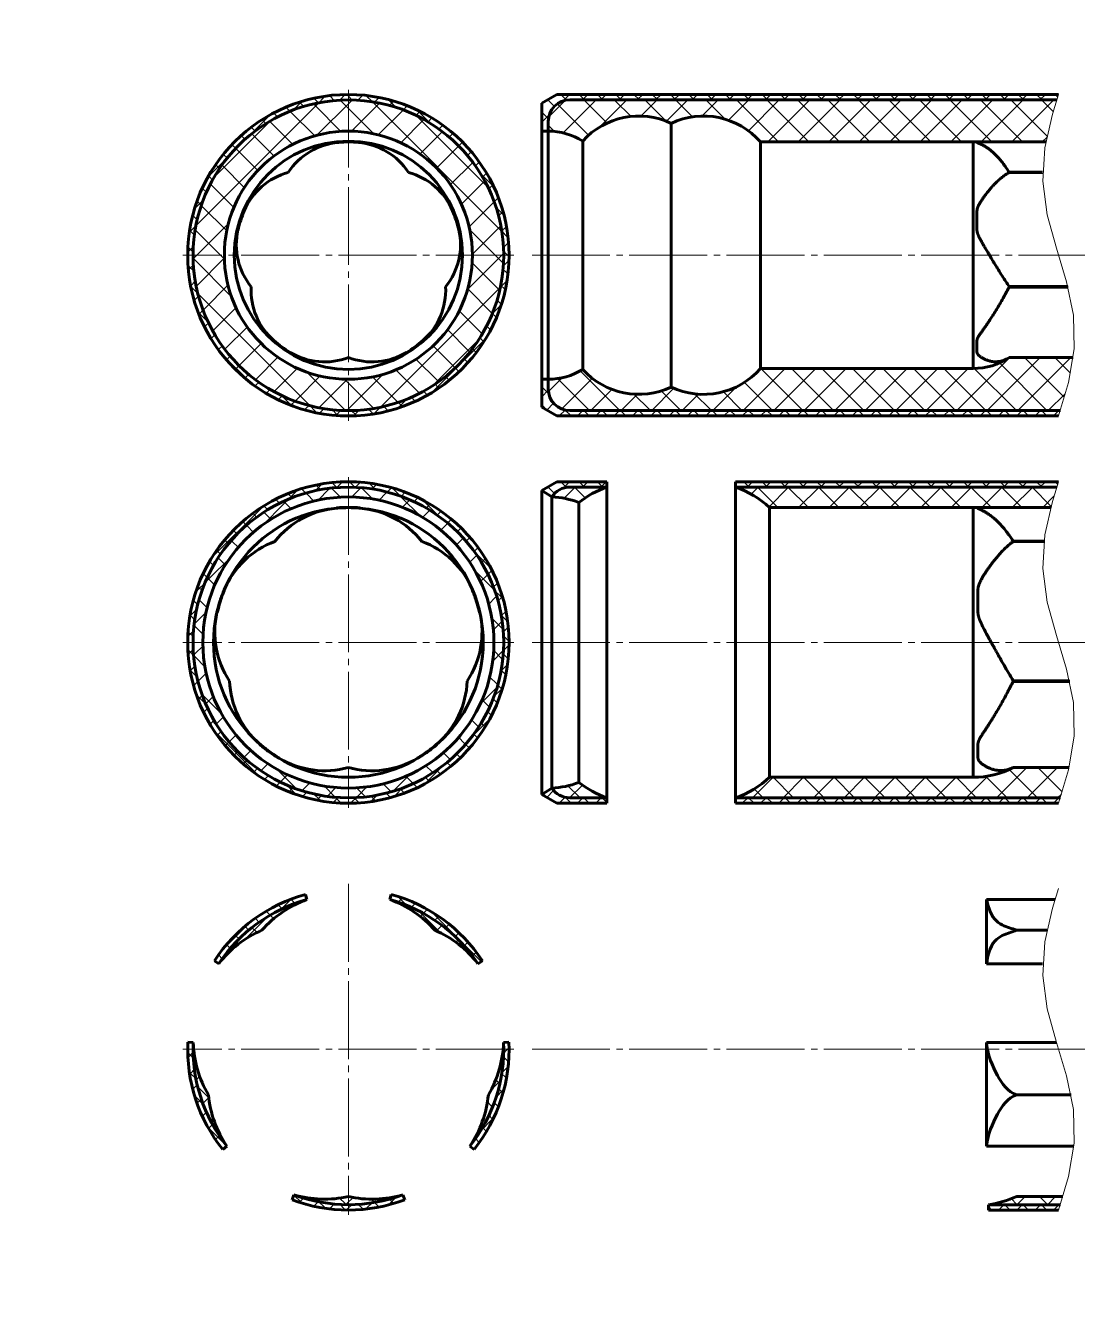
# Model space of a CAD drawing. Header units: millimetres. Extents: x 0 to 2227, y 0 to 651.
# Drawn here: x 0 to 243.8, y 0 to 297.9 of the extents above; entities that cross this region are included whole.
import ezdxf

# ---------------------------------------------------------------- set-up
doc = ezdxf.new("R2010")
doc.units = ezdxf.units.MM
for name, pattern in [('K5LT32768', [0]), ('K5LT_AXLED', [22.557629, 18.057629, -1.5, 1.5, -1.5]), ('K5LT_BASIC', [0]), ('K5LT_REINFORCED', [0]), ('K5LT_THIN_INCLUDED_TO_HATCHING', [0])]:
    doc.linetypes.add(name, pattern=pattern)
pattern_1 = [(45, (0, 0), (-3.535534, 3.535534), []), (135, (0, 0), (-3.535534, -3.535534), [])]
pattern_2 = [(45, (0, 0), (-2.12132, 2.12132), []), (135, (0, 0), (-2.12132, -2.12132), [])]

# ---------------------------------------------------------------- blocks, each defined once
blk = doc.blocks.new('U7')
at = {"color": 7, "linetype": 'K5LT_THIN_INCLUDED_TO_HATCHING', "lineweight": 18}
for p, q in [((238.05, 277.44), (239.45, 282)), ((236.23, 269.67), (238.05, 277.44)), ((235.75, 261.9), (236.23, 269.67)), ((236.8, 254.13), (235.75, 261.9)), ((238.94, 246.36), (236.8, 254.13)), ((241.3, 238.59), (238.94, 246.36)), ((242.89, 230.82), (241.3, 238.59)), ((243.05, 223.05), (242.89, 230.82)), ((241.72, 215.27), (243.05, 223.05)), ((239.45, 207.5), (241.72, 215.27))]:
    blk.add_line(p, q, dxfattribs=at)
blk = doc.blocks.new('U9')
at = {"color": 7, "linetype": 'K5LT_THIN_INCLUDED_TO_HATCHING', "lineweight": 18}
for p, q in [((238.05, 187.69), (239.45, 192.25)), ((236.23, 179.92), (238.05, 187.69)), ((235.75, 172.15), (236.23, 179.92)), ((236.8, 164.38), (235.75, 172.15)), ((238.94, 156.61), (236.8, 164.38)), ((241.3, 148.84), (238.94, 156.61)), ((242.89, 141.07), (241.3, 148.84)), ((243.05, 133.29), (242.89, 141.07)), ((241.72, 125.52), (243.05, 133.29)), ((239.45, 117.75), (241.72, 125.52))]:
    blk.add_line(p, q, dxfattribs=at)
blk = doc.blocks.new('U11')
at = {"color": 7, "linetype": 'K5LT_THIN_INCLUDED_TO_HATCHING', "lineweight": 18}
for p, q in [((238.05, 93.4), (239.45, 97.96)), ((236.23, 85.63), (238.05, 93.4)), ((235.75, 77.85), (236.23, 85.63)), ((236.8, 70.08), (235.75, 77.85)), ((238.94, 62.31), (236.8, 70.08)), ((241.3, 54.54), (238.94, 62.31)), ((242.89, 46.77), (241.3, 54.54)), ((243.05, 39), (242.89, 46.77)), ((241.72, 31.23), (243.05, 39)), ((239.45, 23.46), (241.72, 31.23))]:
    blk.add_line(p, q, dxfattribs=at)

msp = doc.modelspace()

# ---------------------------------------------------------------- hatches: boundary and pattern name
h = msp.add_hatch()
h.set_pattern_fill('', angle=45, style=0, pattern_type=0)
h.set_pattern_definition(pattern_2)
h.paths.add_polyline_path([(112.05, 244.75), (111.25, 252.42), (108.89, 259.76), (105.07, 266.46), (99.96, 272.23), (93.76, 276.82), (86.75, 280.03), (79.24, 281.74), (71.53, 281.86), (63.96, 280.39), (56.85, 277.4), (50.52, 273), (45.22, 267.4), (41.19, 260.83), (38.61, 253.56), (37.57, 245.92), (38.12, 238.23), (40.25, 230.82), (43.86, 224.01), (48.79, 218.09), (54.84, 213.3), (61.74, 209.87), (69.2, 207.93), (76.9, 207.56), (84.51, 208.79), (91.71, 211.56), (98.18, 215.75), (103.65, 221.19), (107.88, 227.63), (110.7, 234.81), (111.98, 242.41)])
h.paths.add_polyline_path([(110.8, 244.75), (110, 237.22), (107.64, 230.01), (103.83, 223.46), (98.73, 217.86), (92.57, 213.44), (85.62, 210.42), (78.19, 208.91), (70.61, 209), (63.22, 210.67), (56.34, 213.85), (50.28, 218.39), (45.3, 224.11), (41.64, 230.74), (39.44, 238), (38.81, 245.55), (39.77, 253.07), (42.29, 260.22), (46.25, 266.68), (51.47, 272.17), (57.73, 276.45), (64.74, 279.32), (72.2, 280.66), (79.78, 280.41), (87.13, 278.58), (93.94, 275.24), (99.9, 270.56), (104.74, 264.74), (108.26, 258.02), (110.3, 250.72)])
h = msp.add_hatch()
h.set_pattern_fill('', angle=45, style=0, pattern_type=0)
h.set_pattern_definition(pattern_1)
h.paths.add_polyline_path([(110.8, 244.75), (110, 252.29), (107.64, 259.49), (103.83, 266.04), (98.73, 271.65), (92.57, 276.06), (85.62, 279.09), (78.19, 280.59), (70.61, 280.51), (63.22, 278.84), (56.34, 275.66), (50.28, 271.11), (45.3, 265.39), (41.64, 258.76), (39.44, 251.51), (38.81, 243.96), (39.77, 236.44), (42.29, 229.29), (46.25, 222.83), (51.47, 217.33), (57.73, 213.06), (64.74, 210.19), (72.2, 208.85), (79.78, 209.1), (87.13, 210.93), (93.94, 214.26), (99.9, 218.94), (104.74, 224.77), (108.26, 231.48), (110.3, 238.78)])
h.paths.add_polyline_path([(103.55, 244.75), (102.75, 238.03), (100.4, 231.68), (96.64, 226.05), (91.66, 221.47), (85.74, 218.17), (79.22, 216.35), (72.46, 216.1), (65.82, 217.44), (59.68, 220.3), (54.38, 224.51), (50.22, 229.85), (47.41, 236.01), (46.13, 242.66), (46.43, 249.42), (48.31, 255.92), (51.65, 261.81), (56.29, 266.75), (61.94, 270.47), (68.31, 272.76), (75.04, 273.5), (81.76, 272.65), (88.09, 270.25), (93.68, 266.43), (98.23, 261.41), (101.48, 255.47), (103.24, 248.94)])
h = msp.add_hatch()
h.set_pattern_fill('', angle=45, style=0, pattern_type=0)
h.set_pattern_definition(pattern_1)
h.paths.add_polyline_path([(170.32, 271), (236.47, 271), (238.45, 278.77), (239.06, 280.75), (126.13, 280.75), (123.44, 279.97), (121.6, 277.86), (121.13, 275.75), (121.13, 274.5), (121.13, 273.5), (125.95, 272.71), (129.11, 271.2), (133.19, 274.55), (138.08, 276.53), (143.34, 276.96), (148.49, 275.81), (149.63, 275.31), (154.68, 276.83), (159.96, 276.77), (164.98, 275.14), (169.28, 272.09)])
h.paths.add_polyline_path([(219.63, 218.5), (170.32, 218.5), (166.29, 215.09), (161.43, 213.04), (156.18, 212.53), (151.02, 213.61), (149.63, 214.19), (144.58, 212.68), (139.3, 212.73), (134.28, 214.36), (129.97, 217.41), (129.11, 218.3), (124.61, 216.41), (121.13, 216), (121.13, 213.75), (121.91, 211.07), (124.02, 209.22), (126.13, 208.75), (239.84, 208.75), (242.02, 216.52), (242.84, 221.05), (227.99, 221.05), (223.54, 219.02)])
h.paths.add_polyline_path([(378.12, 212.74), (373.23, 210.74), (367.98, 210.29), (362.82, 211.43), (361.63, 211.94), (356.58, 210.43), (351.3, 210.48), (346.28, 212.11), (341.97, 215.16), (340.13, 217.25), (266.63, 217.25), (261.81, 218.05), (257.5, 220.35), (256.66, 221.05), (251.6, 221.05), (249.96, 213.28), (248.61, 208.75), (380.92, 208.75)])
h.paths.add_polyline_path([(245.23, 271), (260.63, 271), (265.37, 272.2), (266.63, 272.25), (340.13, 272.25), (343.89, 275.95), (348.59, 278.35), (353.79, 279.25), (359.02, 278.56), (361.63, 277.56), (366.68, 279.08), (371.96, 279.02), (376.98, 277.39), (378.12, 276.77), (380.92, 280.75), (247.82, 280.75), (245.65, 272.98)])
h = msp.add_hatch()
h.set_pattern_fill('', angle=45, style=0, pattern_type=0)
h.set_pattern_definition(pattern_2)
h.paths.add_polyline_path([(112.05, 155), (111.25, 162.67), (108.89, 170.01), (105.07, 176.71), (99.96, 182.47), (93.76, 187.07), (86.75, 190.28), (79.24, 191.99), (71.53, 192.11), (63.96, 190.64), (56.85, 187.65), (50.52, 183.25), (45.22, 177.65), (41.19, 171.07), (38.61, 163.81), (37.57, 156.17), (38.12, 148.48), (40.25, 141.07), (43.86, 134.26), (48.79, 128.33), (54.84, 123.55), (61.74, 120.12), (69.2, 118.18), (76.9, 117.81), (84.51, 119.04), (91.71, 121.81), (98.18, 126), (103.65, 131.44), (107.88, 137.88), (110.7, 145.06), (111.98, 152.66)])
h.paths.add_polyline_path([(110.8, 155), (110, 147.47), (107.64, 140.26), (103.83, 133.71), (98.73, 128.11), (92.57, 123.69), (85.62, 120.67), (78.19, 119.16), (70.61, 119.25), (63.22, 120.92), (56.34, 124.09), (50.28, 128.64), (45.3, 134.36), (41.64, 140.99), (39.44, 148.25), (38.81, 155.8), (39.77, 163.32), (42.29, 170.47), (46.25, 176.93), (51.47, 182.42), (57.73, 186.7), (64.74, 189.57), (72.2, 190.91), (79.78, 190.66), (87.13, 188.83), (93.94, 185.49), (99.9, 180.81), (104.74, 174.99), (108.26, 168.27), (110.3, 160.97)])
h = msp.add_hatch()
h.set_pattern_fill('', angle=45, style=0, pattern_type=0)
h.set_pattern_definition(pattern_1)
h.paths.add_polyline_path([(110.8, 155), (110, 162.54), (107.64, 169.74), (103.83, 176.29), (98.73, 181.9), (92.57, 186.31), (85.62, 189.34), (78.19, 190.84), (70.61, 190.76), (63.22, 189.09), (56.34, 185.91), (50.28, 181.36), (45.3, 175.64), (41.64, 169.01), (39.44, 161.76), (38.81, 154.21), (39.77, 146.69), (42.29, 139.54), (46.25, 133.08), (51.47, 127.58), (57.73, 123.31), (64.74, 120.44), (72.2, 119.1), (79.78, 119.35), (87.13, 121.18), (93.94, 124.51), (99.9, 129.19), (104.74, 135.02), (108.26, 141.73), (110.3, 149.03)])
h.paths.add_polyline_path([(108.53, 155), (107.73, 147.71), (105.38, 140.76), (101.58, 134.49), (96.51, 129.18), (90.42, 125.1), (83.58, 122.43), (76.33, 121.3), (69.01, 121.77), (61.97, 123.81), (55.53, 127.32), (50, 132.14), (45.64, 138.04), (42.66, 144.74), (41.21, 151.93), (41.34, 159.27), (43.05, 166.4), (46.26, 173), (50.83, 178.74), (56.53, 183.36), (63.09, 186.64), (70.2, 188.42), (77.54, 188.62), (84.74, 187.24), (91.47, 184.33), (97.42, 180.03), (102.29, 174.55), (105.87, 168.14), (107.97, 161.11)])
h = msp.add_hatch()
h.set_pattern_fill('', angle=45, style=0, pattern_type=0)
h.set_pattern_definition(pattern_1)
edge = h.paths.add_edge_path()
edge.add_line((134.73, 191), (126.13, 191))
edge.add_line((126.13, 191), (123.44, 190.22))
edge.add_line((123.44, 190.22), (121.94, 188.74))
edge.add_line((121.94, 188.74), (127.49, 187.71))
edge.add_line((127.49, 187.71), (128.23, 187.45))
edge.add_line((128.23, 187.45), (133.39, 190.49))
edge.add_line((133.39, 190.49), (134.73, 191))
edge = h.paths.add_edge_path()
edge.add_line((126.13, 119), (134.73, 119))
edge.add_line((134.73, 119), (129.39, 121.71))
edge.add_line((129.39, 121.71), (128.23, 122.56))
edge.add_line((128.23, 122.56), (122.73, 121.32))
edge.add_line((122.73, 121.32), (121.94, 121.27))
edge.add_line((121.94, 121.27), (124.07, 119.45))
edge.add_line((124.07, 119.45), (126.13, 119))
h.paths.add_polyline_path([(246.41, 186.25), (259.67, 186.25), (265.18, 187.45), (266.63, 187.5), (337.82, 187.5), (342.08, 191), (247.82, 191)])
h.paths.add_polyline_path([(255.27, 126.04), (250.61, 126.04), (248.61, 119), (342.08, 119), (337.82, 122.5), (266.63, 122.5), (261.04, 123.3), (255.9, 125.62)])
h = msp.add_hatch()
h.set_pattern_fill('', angle=45, style=0, pattern_type=0)
h.set_pattern_definition(pattern_1)
h.paths.add_polyline_path([(172.43, 186.25), (237.64, 186.25), (239.06, 191), (164.52, 191), (169.87, 188.3)])
h.paths.add_polyline_path([(241.84, 126.04), (228.91, 126.04), (223.59, 124.15), (219.63, 123.75), (172.43, 123.75), (167.53, 120.3), (164.52, 119), (239.84, 119)])
h = msp.add_hatch()
h.set_pattern_fill('', angle=45, style=0, pattern_type=0)
h.set_pattern_definition(pattern_2)
h.paths.add_polyline_path([(64.86, 96.61), (57.68, 93.79), (51.24, 89.56), (45.8, 84.09), (43.73, 81.25), (44.77, 80.56), (49.59, 86.41), (55.53, 91.12), (62.33, 94.48), (65.19, 95.4)])
h.paths.add_polyline_path([(46.64, 38.28), (42.56, 44.68), (39.92, 51.78), (38.83, 59.28), (38.83, 62.29), (37.58, 62.35), (38.04, 54.65), (40.08, 47.22), (43.6, 40.36), (45.66, 37.51)])
h.paths.add_polyline_path([(61.74, 25.82), (69.2, 23.88), (76.9, 23.52), (84.51, 24.75), (87.86, 25.82), (87.42, 26.99), (80.08, 25.1), (72.51, 24.78), (65.04, 26.06), (62.18, 26.99)])
h.paths.add_polyline_path([(110.76, 62.29), (110.3, 54.73), (108.26, 47.43), (104.74, 40.72), (102.96, 38.28), (103.94, 37.51), (108.09, 44), (110.82, 51.21), (112, 58.83), (112.01, 62.35)])
h.paths.add_polyline_path([(105.87, 81.25), (100.98, 87.21), (94.96, 92.03), (88.08, 95.51), (84.74, 96.61), (84.4, 95.4), (91.45, 92.62), (97.77, 88.43), (103.06, 83.01), (104.83, 80.56)])
h = msp.add_hatch()
h.set_pattern_fill('', angle=45, style=0, pattern_type=0)
h.set_pattern_definition(pattern_1)
h.paths.add_polyline_path([(54.75, 88.31), (59.53, 92.52), (65.19, 95.4), (58.14, 92.62), (51.83, 88.43), (46.54, 83.01), (44.77, 80.56), (49.28, 85.07)])
h.paths.add_polyline_path([(104.83, 80.56), (100.01, 86.41), (94.07, 91.12), (87.27, 94.48), (84.4, 95.4), (90.08, 92.51), (94.85, 88.31), (100.34, 85.06)])
h.paths.add_polyline_path([(110.76, 62.29), (109.76, 56), (107.25, 50.16), (105.85, 43.95), (102.96, 38.28), (107.03, 44.68), (109.67, 51.78), (110.77, 59.28)])
h.paths.add_polyline_path([(74.8, 26.59), (68.45, 26), (62.18, 26.99), (69.51, 25.1), (77.09, 24.78), (84.56, 26.06), (87.42, 26.99), (81.12, 26)])
h.paths.add_polyline_path([(42.35, 50.16), (39.83, 56.02), (38.83, 62.29), (39.3, 54.73), (41.34, 47.43), (44.86, 40.72), (46.64, 38.28), (43.74, 43.97)])
h = msp.add_hatch()
h.set_pattern_fill('', angle=45, style=0, pattern_type=0)
h.set_pattern_definition(pattern_1)
h.paths.add_polyline_path([(240.42, 26.59), (229.73, 26.59), (223.68, 24.79), (223.16, 24.71), (239.84, 24.71)])
h.paths.add_polyline_path([(254.07, 26.59), (249.19, 26.59), (248.61, 24.71), (258.1, 24.71)])

# ---------------------------------------------------------------- linework, layer by layer
at = {"color": 30, "linetype": 'K5LT_AXLED', "lineweight": 18, "true_color": 0xff8000}
for p, q in [((74.8, 283.1), (74.8, 206.4)), ((113.15, 244.75), (36.45, 244.75)), ((117.37, 244.75), (403.67, 244.75)), ((74.8, 193.35), (74.8, 116.65)), ((113.15, 155), (36.45, 155)), ((117.37, 155), (403.67, 155)), ((74.8, 99.06), (74.8, 22.36)), ((113.15, 60.71), (36.45, 60.71)), ((117.37, 60.71), (403.67, 60.71))]:
    msp.add_line(p, q, dxfattribs=at)
at = {"color": 150, "linetype": 'K5LT_BASIC', "lineweight": 60, "true_color": 0x0080ff}
for p, q in [((119.63, 280), (123.09, 282)), ((123.09, 282), (239.45, 282)), ((181.13, 282), (123.09, 282)), ((126.13, 280.75), (239.06, 280.75)), ((119.63, 273.5), (119.63, 280)), ((119.63, 275.67), (119.63, 275.67)), ((121.13, 251), (121.13, 275.75)), ((121.13, 252.25), (121.13, 274.5)), ((149.63, 275.31), (149.63, 214.19)), ((119.63, 273.68), (119.63, 216)), ((121.13, 273.5), (119.63, 273.5)), ((129.11, 271.2), (129.11, 218.3)), ((170.32, 271), (236.47, 271)), ((170.32, 271), (170.32, 218.5)), ((219.63, 218.5), (219.63, 271)), ((227.99, 263.97), (227.99, 263.89)), ((227.99, 263.97), (235.73, 263.97)), ((227.99, 263.89), (235.73, 263.89)), ((220.52, 255.04), (220.52, 250.61)), ((121.13, 213.75), (121.13, 251)), ((227.99, 237.49), (227.99, 237.37)), ((227.99, 237.49), (241.59, 237.49)), ((227.99, 237.37), (241.62, 237.37)), ((220.52, 224.99), (220.52, 222.25)), ((227.99, 221.05), (242.84, 221.05)), ((227.99, 221.05), (227.99, 221.05)), ((227.99, 221.05), (242.84, 221.05)), ((242.84, 221.05), (227.99, 221.05)), ((170.32, 218.5), (219.63, 218.5)), ((170.32, 218.5), (219.63, 218.5)), ((121.13, 216), (119.63, 216)), ((119.63, 216), (119.63, 209.5)), ((119.63, 216), (119.63, 209.75)), ((119.63, 213.83), (119.63, 213.83)), ((123.09, 207.5), (119.63, 209.5)), ((126.13, 208.75), (239.84, 208.75)), ((239.45, 207.5), (123.09, 207.5)), ((119.63, 190.25), (123.09, 192.25)), ((123.09, 192.25), (134.73, 192.25)), ((134.73, 192.25), (123.09, 192.25)), ((126.13, 191), (134.73, 191)), ((134.73, 191), (134.73, 192.25)), ((134.73, 191), (134.73, 119)), ((181.13, 192.25), (164.52, 192.25)), ((164.52, 191), (164.52, 192.25)), ((164.52, 192.25), (239.45, 192.25)), ((164.52, 191), (164.52, 119)), ((164.52, 191), (239.06, 191)), ((121.94, 188.74), (119.63, 190.25)), ((119.63, 190.25), (119.63, 190.25)), ((119.63, 190.25), (119.63, 119.75)), ((121.94, 188.74), (121.94, 121.27)), ((128.23, 187.45), (128.23, 122.56)), ((172.43, 186.25), (237.64, 186.25)), ((172.43, 186.25), (172.43, 123.75)), ((219.63, 123.75), (219.63, 186.25)), ((228.91, 178.5), (228.91, 178.37)), ((228.91, 178.5), (236.03, 178.5)), ((228.91, 178.37), (236.02, 178.37)), ((220.75, 167.24), (220.75, 161.98)), ((228.91, 146.15), (228.91, 145.95)), ((228.91, 146.15), (241.98, 146.15)), ((228.91, 145.95), (242.02, 145.95)), ((220.75, 131.47), (220.75, 128.22)), ((228.91, 126.04), (241.84, 126.04)), ((172.43, 123.75), (219.63, 123.75)), ((172.43, 123.75), (219.63, 123.75)), ((121.94, 121.27), (119.63, 119.76)), ((119.63, 119.76), (119.63, 119.75)), ((123.09, 117.75), (119.63, 119.75)), ((134.73, 117.75), (123.09, 117.75)), ((126.13, 119), (134.73, 119)), ((134.73, 119), (134.73, 117.75)), ((164.52, 119), (164.52, 117.75)), ((164.52, 119), (239.84, 119)), ((239.45, 117.75), (164.52, 117.75)), ((65.19, 95.4), (64.86, 96.61)), ((84.74, 96.61), (84.4, 95.4)), ((222.74, 95.4), (238.65, 95.4)), ((222.74, 80.56), (222.74, 95.4)), ((229.73, 88.31), (236.74, 88.31)), ((44.77, 80.56), (43.73, 81.25)), ((105.87, 81.25), (104.83, 80.56)), ((222.74, 80.56), (235.74, 80.56)), ((38.83, 62.29), (37.58, 62.35)), ((112.01, 62.35), (110.76, 62.29)), ((222.74, 62.29), (238.95, 62.29)), ((222.74, 38.28), (222.74, 62.29)), ((229.73, 50.16), (242.34, 50.16)), ((46.64, 38.28), (45.66, 37.51)), ((103.94, 37.51), (102.96, 38.28)), ((222.74, 38.28), (242.98, 38.28)), ((62.18, 26.99), (61.74, 25.82)), ((87.42, 26.99), (87.86, 25.82)), ((223.16, 24.71), (223.16, 23.46)), ((223.16, 24.71), (239.84, 24.71)), ((229.73, 26.59), (240.42, 26.59)), ((239.45, 23.46), (223.16, 23.46))]:
    msp.add_line(p, q, dxfattribs=at)
at = {"color": 7, "linetype": 'K5LT32768', "lineweight": 18}
for p, q in [((119.63, 279.81), (120.08, 280.26)), ((122.55, 279.24), (121, 280.79)), ((125.35, 280.69), (124.03, 282)), ((124.56, 280.5), (126.06, 282)), ((129.53, 280.75), (128.28, 282)), ((129.05, 280.75), (130.3, 282)), ((133.77, 280.75), (132.52, 282)), ((133.3, 280.75), (134.55, 282)), ((138.01, 280.75), (136.76, 282)), ((137.54, 280.75), (138.79, 282)), ((142.25, 280.75), (141, 282)), ((141.78, 280.75), (143.03, 282)), ((146.5, 280.75), (145.25, 282)), ((146.03, 280.75), (147.28, 282)), ((150.74, 280.75), (149.49, 282)), ((150.27, 280.75), (151.52, 282)), ((154.98, 280.75), (153.73, 282)), ((154.51, 280.75), (155.76, 282)), ((159.22, 280.75), (157.97, 282)), ((158.75, 280.75), (160, 282)), ((163.47, 280.75), (162.22, 282)), ((163, 280.75), (164.25, 282)), ((167.71, 280.75), (166.46, 282)), ((167.24, 280.75), (168.49, 282)), ((171.95, 280.75), (170.7, 282)), ((171.48, 280.75), (172.73, 282)), ((176.19, 280.75), (174.94, 282)), ((175.72, 280.75), (176.97, 282)), ((180.44, 280.75), (179.19, 282)), ((179.97, 280.75), (181.22, 282)), ((184.68, 280.75), (183.43, 282)), ((184.21, 280.75), (185.46, 282)), ((188.92, 280.75), (187.67, 282)), ((188.45, 280.75), (189.7, 282)), ((193.17, 280.75), (191.92, 282)), ((192.69, 280.75), (193.94, 282)), ((197.41, 280.75), (196.16, 282)), ((196.94, 280.75), (198.19, 282)), ((201.65, 280.75), (200.4, 282)), ((201.18, 280.75), (202.43, 282)), ((205.89, 280.75), (204.64, 282)), ((205.42, 280.75), (206.67, 282)), ((210.14, 280.75), (208.89, 282)), ((209.66, 280.75), (210.91, 282)), ((214.38, 280.75), (213.13, 282)), ((213.91, 280.75), (215.16, 282)), ((218.62, 280.75), (217.37, 282)), ((218.15, 280.75), (219.4, 282)), ((222.86, 280.75), (221.61, 282)), ((222.39, 280.75), (223.64, 282)), ((227.11, 280.75), (225.86, 282)), ((226.64, 280.75), (227.89, 282)), ((231.35, 280.75), (230.1, 282)), ((230.88, 280.75), (232.13, 282)), ((235.59, 280.75), (234.34, 282)), ((235.12, 280.75), (236.37, 282)), ((239.24, 281.35), (238.58, 282)), ((121.17, 276.38), (119.63, 277.92)), ((119.63, 275.57), (121.38, 277.32)), ((119.81, 273.5), (119.63, 273.68)), ((121.25, 212.66), (119.63, 214.28)), ((119.63, 211.93), (121.14, 213.44)), ((120.9, 208.77), (119.63, 210.04)), ((120.78, 208.84), (122.38, 210.44)), ((123.69, 207.5), (125.05, 208.87)), ((126.41, 207.5), (125.04, 208.87)), ((127.93, 207.5), (129.18, 208.75)), ((130.65, 207.5), (129.4, 208.75)), ((132.17, 207.5), (133.42, 208.75)), ((134.89, 207.5), (133.64, 208.75)), ((136.41, 207.5), (137.66, 208.75)), ((139.14, 207.5), (137.89, 208.75)), ((140.66, 207.5), (141.91, 208.75)), ((143.38, 207.5), (142.13, 208.75)), ((144.9, 207.5), (146.15, 208.75)), ((147.62, 207.5), (146.37, 208.75)), ((149.14, 207.5), (150.39, 208.75)), ((151.86, 207.5), (150.61, 208.75)), ((153.39, 207.5), (154.64, 208.75)), ((156.11, 207.5), (154.86, 208.75)), ((157.63, 207.5), (158.88, 208.75)), ((160.35, 207.5), (159.1, 208.75)), ((161.87, 207.5), (163.12, 208.75)), ((164.59, 207.5), (163.34, 208.75)), ((166.11, 207.5), (167.36, 208.75)), ((168.83, 207.5), (167.58, 208.75)), ((170.36, 207.5), (171.61, 208.75)), ((173.08, 207.5), (171.83, 208.75)), ((174.6, 207.5), (175.85, 208.75)), ((177.32, 207.5), (176.07, 208.75)), ((178.84, 207.5), (180.09, 208.75)), ((181.56, 207.5), (180.31, 208.75)), ((183.08, 207.5), (184.33, 208.75)), ((185.81, 207.5), (184.56, 208.75)), ((187.33, 207.5), (188.58, 208.75)), ((190.05, 207.5), (188.8, 208.75)), ((191.57, 207.5), (192.82, 208.75)), ((194.29, 207.5), (193.04, 208.75)), ((195.81, 207.5), (197.06, 208.75)), ((198.53, 207.5), (197.28, 208.75)), ((200.05, 207.5), (201.3, 208.75)), ((202.78, 207.5), (201.53, 208.75)), ((204.3, 207.5), (205.55, 208.75)), ((207.02, 207.5), (205.77, 208.75)), ((208.54, 207.5), (209.79, 208.75)), ((211.26, 207.5), (210.01, 208.75)), ((212.78, 207.5), (214.03, 208.75)), ((215.5, 207.5), (214.25, 208.75)), ((217.03, 207.5), (218.28, 208.75)), ((219.75, 207.5), (218.5, 208.75)), ((221.27, 207.5), (222.52, 208.75)), ((223.99, 207.5), (222.74, 208.75)), ((225.51, 207.5), (226.76, 208.75)), ((228.23, 207.5), (226.98, 208.75)), ((229.75, 207.5), (231, 208.75)), ((232.47, 207.5), (231.22, 208.75)), ((234, 207.5), (235.25, 208.75)), ((236.72, 207.5), (235.47, 208.75)), ((238.24, 207.5), (239.49, 208.75)), ((239.81, 208.65), (239.71, 208.75)), ((122.55, 189.49), (121, 191.04)), ((125.35, 190.94), (124.03, 192.25)), ((124.56, 190.75), (126.06, 192.25)), ((129.53, 191), (128.28, 192.25)), ((129.05, 191), (130.3, 192.25)), ((133.77, 191), (132.52, 192.25)), ((133.3, 191), (134.55, 192.25)), ((167.71, 191), (166.46, 192.25)), ((167.24, 191), (168.49, 192.25)), ((171.95, 191), (170.7, 192.25)), ((171.48, 191), (172.73, 192.25)), ((176.19, 191), (174.94, 192.25)), ((175.72, 191), (176.97, 192.25)), ((180.44, 191), (179.19, 192.25)), ((179.97, 191), (181.22, 192.25)), ((184.68, 191), (183.43, 192.25)), ((184.21, 191), (185.46, 192.25)), ((188.92, 191), (187.67, 192.25)), ((188.45, 191), (189.7, 192.25)), ((193.17, 191), (191.92, 192.25)), ((192.69, 191), (193.94, 192.25)), ((197.41, 191), (196.16, 192.25)), ((196.94, 191), (198.19, 192.25)), ((201.65, 191), (200.4, 192.25)), ((201.18, 191), (202.43, 192.25)), ((205.89, 191), (204.64, 192.25)), ((205.42, 191), (206.67, 192.25)), ((210.14, 191), (208.89, 192.25)), ((209.66, 191), (210.91, 192.25)), ((214.38, 191), (213.13, 192.25)), ((213.91, 191), (215.16, 192.25)), ((218.62, 191), (217.37, 192.25)), ((218.15, 191), (219.4, 192.25)), ((222.86, 191), (221.61, 192.25)), ((222.39, 191), (223.64, 192.25)), ((227.11, 191), (225.86, 192.25)), ((226.64, 191), (227.89, 192.25)), ((231.35, 191), (230.1, 192.25)), ((230.88, 191), (232.13, 192.25)), ((235.59, 191), (234.34, 192.25)), ((235.12, 191), (236.37, 192.25)), ((239.24, 191.6), (238.58, 192.25)), ((119.74, 190.17), (120.08, 190.51)), ((120.9, 119.02), (119.95, 119.97)), ((120.78, 119.09), (122.38, 120.69)), ((123.69, 117.75), (125.05, 119.12)), ((126.41, 117.75), (125.04, 119.12)), ((127.93, 117.75), (129.18, 119)), ((130.65, 117.75), (129.4, 119)), ((132.17, 117.75), (133.42, 119)), ((134.73, 117.91), (133.64, 119)), ((164.59, 117.75), (164.52, 117.82)), ((166.11, 117.75), (167.36, 119)), ((168.83, 117.75), (167.58, 119)), ((170.36, 117.75), (171.61, 119)), ((173.08, 117.75), (171.83, 119)), ((174.6, 117.75), (175.85, 119)), ((177.32, 117.75), (176.07, 119)), ((178.84, 117.75), (180.09, 119)), ((181.56, 117.75), (180.31, 119)), ((183.08, 117.75), (184.33, 119)), ((185.81, 117.75), (184.56, 119)), ((187.33, 117.75), (188.58, 119)), ((190.05, 117.75), (188.8, 119)), ((191.57, 117.75), (192.82, 119)), ((194.29, 117.75), (193.04, 119)), ((195.81, 117.75), (197.06, 119)), ((198.53, 117.75), (197.28, 119)), ((200.05, 117.75), (201.3, 119)), ((202.78, 117.75), (201.53, 119)), ((204.3, 117.75), (205.55, 119)), ((207.02, 117.75), (205.77, 119)), ((208.54, 117.75), (209.79, 119)), ((211.26, 117.75), (210.01, 119)), ((212.78, 117.75), (214.03, 119)), ((215.5, 117.75), (214.25, 119)), ((217.03, 117.75), (218.28, 119)), ((219.75, 117.75), (218.5, 119)), ((221.27, 117.75), (222.52, 119)), ((223.99, 117.75), (222.74, 119)), ((225.51, 117.75), (226.76, 119)), ((228.23, 117.75), (226.98, 119)), ((229.75, 117.75), (231, 119)), ((232.47, 117.75), (231.22, 119)), ((234, 117.75), (235.25, 119)), ((236.72, 117.75), (235.47, 119)), ((238.24, 117.75), (239.49, 119)), ((239.81, 118.9), (239.71, 119)), ((223.99, 23.46), (223.16, 24.29)), ((225.51, 23.46), (226.76, 24.71)), ((228.23, 23.46), (226.98, 24.71)), ((229.75, 23.46), (231, 24.71)), ((232.47, 23.46), (231.22, 24.71)), ((234, 23.46), (235.25, 24.71)), ((236.72, 23.46), (235.47, 24.71)), ((238.24, 23.46), (239.49, 24.71)), ((239.81, 24.61), (239.71, 24.71))]:
    msp.add_line(p, q, dxfattribs=at)
at = {"color": 150, "linetype": 'K5LT_BASIC', "lineweight": 60, "true_color": 0x0080ff}
for centre, radius in [((74.8, 244.75), 37.25), ((74.8, 244.75), 36), ((74.8, 244.75), 28.75), ((74.8, 244.75), 26.45), ((74.8, 155), 37.25), ((74.8, 155), 36), ((74.8, 155), 33.73), ((74.8, 155), 31.25)]:
    msp.add_circle(centre, radius, dxfattribs=at)
for centre, radius, start, end in [((126.13, 275.75), 5, 90, 180), ((142.13, 259.5), 17.5, 64.6231, 138.0507), ((157.13, 259.5), 17.5, 41.0823, 115.3769), ((121.13, 258.5), 15, 57.8385, 90), ((73.85, 255.46), 15.5, 95.0856, 146.8741), ((74.8, 244.75), 26.25, 90, 95.0856), ((74.8, 244.75), 26.25, 84.9144, 90), ((75.75, 255.46), 15.5, 33.1259, 84.9144), ((64.91, 248.97), 15.5, 105.1259, 156.9144), ((84.69, 248.97), 15.5, 23.0856, 74.8741), ((74.8, 244.75), 26.25, 156.9144, 162), ((74.8, 244.75), 26.25, 18, 23.0856), ((64.32, 247.16), 15.5, 167.0856, 218.8741), ((74.8, 244.75), 26.25, 162, 167.0856), ((85.28, 247.16), 15.5, 321.1259, 12.9144), ((74.8, 244.75), 26.25, 12.9144, 18), ((67.73, 236.65), 15.5, 177.1259, 228.9144), ((81.86, 236.65), 15.5, 311.0856, 2.8741), ((74.8, 244.75), 26.25, 228.9144, 234), ((74.8, 244.75), 26.25, 234, 239.0856), ((74.8, 244.75), 26.25, 300.9144, 306), ((74.8, 244.75), 26.25, 306, 311.0856), ((69.28, 235.53), 15.5, 239.0856, 290.8741), ((80.32, 235.53), 15.5, 249.1259, 300.9144), ((219.63, 233.5), 15, 270, 303.8637), ((121.13, 231), 15, 270, 302.1615), ((121.13, 231), 15, 270, 302.1615), ((142.13, 230), 17.5, 221.9493, 295.3769), ((142.13, 230), 17.5, 221.9493, 295.3769), ((157.13, 230), 17.5, 244.6231, 318.9177), ((157.13, 230), 17.5, 244.6231, 318.9177), ((126.13, 213.75), 5, 180, 270), ((126.13, 186), 5, 90, 146.8597), ((142.13, 169.75), 22.5, 109.1881, 128.1418), ((157.13, 169.75), 22.5, 47.1666, 70.8119), ((121.13, 168.75), 20, 69.195, 87.6693), ((73.85, 165.71), 20.5, 95.0856, 141.6291), ((75.75, 165.71), 20.5, 38.3709, 84.9144), ((64.91, 159.22), 20.5, 110.3709, 156.9144), ((84.69, 159.22), 20.5, 23.0856, 69.6291), ((64.32, 157.41), 20.5, 167.0856, 213.6291), ((85.28, 157.41), 20.5, 326.3709, 12.9144), ((67.73, 146.9), 20.5, 182.3709, 228.9144), ((81.86, 146.9), 20.5, 311.0856, 357.6291), ((69.28, 145.78), 20.5, 239.0856, 285.6291), ((80.32, 145.78), 20.5, 254.3709, 300.9144), ((219.63, 143.75), 20, 270, 297.657), ((121.13, 141.25), 20, 272.3307, 290.805), ((142.13, 140.25), 22.5, 231.8582, 250.8119), ((157.13, 140.25), 22.5, 289.1881, 312.8334), ((157.13, 140.25), 22.5, 289.1881, 312.8334), ((126.13, 124), 5, 213.1403, 270), ((74.8, 60.71), 37.25, 105.474, 146.526), ((74.8, 60.71), 36, 105.474, 146.526), ((73.85, 71.42), 25.5, 109.8337, 138.5085), ((75.75, 71.42), 25.5, 41.4915, 70.1663), ((74.8, 60.71), 36, 33.474, 74.526), ((74.8, 60.71), 37.25, 33.474, 74.526), ((64.91, 64.92), 25.5, 113.4915, 142.1663), ((84.69, 64.92), 25.5, 37.8337, 66.5085), ((74.8, 60.71), 37.25, 177.474, 218.526), ((74.8, 60.71), 36, 177.474, 218.526), ((64.32, 63.11), 25.5, 181.8337, 210.5085), ((74.8, 60.71), 36, 321.474, 2.526), ((74.8, 60.71), 37.25, 321.474, 2.526), ((85.28, 63.11), 25.5, 329.4915, 358.1663), ((67.73, 52.61), 25.5, 185.4915, 214.1663), ((81.86, 52.61), 25.5, 325.8337, 354.5085), ((69.28, 51.49), 25.5, 253.8337, 282.5085), ((74.8, 60.71), 36, 249.474, 290.526), ((80.32, 51.49), 25.5, 257.4915, 286.1663), ((74.8, 60.71), 37.25, 249.474, 290.526), ((219.63, 49.46), 25, 278.1096, 293.8366)]:
    msp.add_arc(centre, radius, start, end, dxfattribs=at)
at = {"color": 134, "linetype": 'K5LT_REINFORCED', "lineweight": 100, "true_color": 0x009696}
for start, end in [(90, 95.0856), (84.9144, 90), (156.9144, 162), (18, 23.0856), (162, 167.0856), (12.9144, 18), (228.9144, 234), (306, 311.0856), (234, 239.0856), (300.9144, 306)]:
    msp.add_arc((74.8, 155), 31.25, start, end, dxfattribs=at)
at = {"color": 150, "linetype": 'K5LT_BASIC', "lineweight": 60, "true_color": 0x0080ff}
for points, knots in [([(220.52, 270.87), (220.52, 270.87), (220.52, 270.86), (220.55, 270.83), (220.6, 270.81), (220.64, 270.78), (220.68, 270.77), (220.71, 270.75), (220.77, 270.73), (220.83, 270.7), (220.9, 270.68), (220.96, 270.65), (221.02, 270.63), (221.09, 270.6), (221.16, 270.57), (221.26, 270.53), (221.4, 270.47), (221.57, 270.39), (221.76, 270.3), (221.97, 270.19), (222.2, 270.07), (222.44, 269.92), (222.71, 269.75), (223.01, 269.55), (223.38, 269.29), (223.84, 268.93), (224.39, 268.44), (224.94, 267.91), (225.55, 267.26), (226.25, 266.44), (227.09, 265.33), (227.68, 264.45), (227.99, 263.97)], [0, 0, 0, 0, 0.38828, 0.794425, 1.438411, 1.663395, 1.889851, 2.125106, 2.3674, 2.882261, 3.15758, 3.442787, 3.742633, 4.047379, 4.36877, 4.702228, 5.41554, 6.182032, 6.988152, 7.845032, 8.777119, 9.800342, 10.906167, 12.096956, 13.383643, 15.464, 17.640835, 20.159151, 22.214819, 25.275643, 28.920717, 33, 33, 33, 33]), ([(227.99, 263.89), (227.59, 263.69), (226.93, 263.29), (225.99, 262.55), (225.29, 261.92), (224.68, 261.31), (224.22, 260.82), (223.83, 260.39), (223.5, 260.01), (223.19, 259.63), (222.87, 259.23), (222.54, 258.81), (222.23, 258.4), (221.98, 258.05), (221.78, 257.77), (221.62, 257.53), (221.46, 257.3), (221.33, 257.08), (221.2, 256.88), (221.09, 256.69), (220.99, 256.52), (220.91, 256.36), (220.83, 256.2), (220.77, 256.07), (220.71, 255.94), (220.66, 255.8), (220.6, 255.62), (220.56, 255.44), (220.53, 255.27), (220.52, 255.15), (220.52, 255.07), (220.52, 255.04)], [0, 0, 0, 0, 5.179271, 8.348407, 11.539004, 13.638961, 15.683121, 17.004078, 18.292269, 19.547643, 20.718312, 22.102094, 23.432303, 24.44221, 25.152177, 25.82897, 26.448578, 27.04454, 27.57744, 28.070801, 28.509239, 28.931674, 29.306007, 29.647828, 29.939103, 30.212656, 30.656482, 31.187097, 31.488886, 31.757012, 32, 32, 32, 32]), ([(220.52, 250.61), (220.52, 250.55), (220.52, 250.43), (220.55, 250.2), (220.6, 250.01), (220.64, 249.84), (220.68, 249.74), (220.71, 249.64), (220.76, 249.53), (220.8, 249.42), (220.85, 249.3), (220.9, 249.18), (220.96, 249.06), (221.02, 248.93), (221.09, 248.8), (221.16, 248.66), (221.23, 248.52), (221.31, 248.37), (221.39, 248.21), (221.51, 248), (221.67, 247.72), (221.86, 247.37), (222.08, 247), (222.32, 246.59), (222.58, 246.15), (222.86, 245.68), (223.16, 245.17), (223.49, 244.63), (223.89, 243.96), (224.39, 243.14), (224.94, 242.25), (225.61, 241.16), (226.36, 239.96), (227.2, 238.66), (227.73, 237.86), (227.99, 237.49)], [0, 0, 0, 0, 0.423579, 0.866645, 1.569175, 1.814613, 2.061655, 2.318298, 2.582618, 2.86064, 3.144285, 3.444633, 3.755768, 4.082872, 4.415323, 4.765931, 5.129703, 5.514675, 5.907862, 6.320347, 7.182151, 8.083213, 9.060609, 10.122651, 11.289958, 12.5362, 13.892031, 15.338542, 16.869818, 19.244547, 21.991801, 24.234348, 28.388446, 32.314221, 36, 36, 36, 36]), ([(227.99, 237.37), (227.59, 236.61), (226.93, 235.4), (225.99, 233.75), (225.29, 232.57), (224.68, 231.57), (224.22, 230.85), (223.83, 230.24), (223.5, 229.74), (223.19, 229.28), (222.87, 228.8), (222.54, 228.33), (222.23, 227.89), (221.98, 227.54), (221.78, 227.26), (221.62, 227.03), (221.46, 226.82), (221.33, 226.63), (221.2, 226.45), (221.09, 226.29), (220.99, 226.14), (220.91, 226), (220.83, 225.88), (220.77, 225.77), (220.71, 225.67), (220.66, 225.56), (220.6, 225.42), (220.56, 225.28), (220.53, 225.16), (220.52, 225.07), (220.52, 225.01), (220.52, 224.99)], [0, 0, 0, 0, 5.179272, 8.348408, 11.539005, 13.638962, 15.683122, 17.004079, 18.29227, 19.547644, 20.718313, 22.102095, 23.432304, 24.44221, 25.152177, 25.82897, 26.448578, 27.04454, 27.57744, 28.070801, 28.509239, 28.931674, 29.306007, 29.647828, 29.939103, 30.212655, 30.656482, 31.187096, 31.488886, 31.757012, 32, 32, 32, 32]), ([(220.52, 222.25), (220.52, 222.23), (220.52, 222.18), (220.54, 222.09), (220.57, 221.99), (220.63, 221.89), (220.69, 221.8), (220.75, 221.73), (220.82, 221.65), (220.89, 221.57), (220.98, 221.49), (221.08, 221.41), (221.19, 221.32), (221.31, 221.23), (221.44, 221.14), (221.6, 221.04), (221.77, 220.94), (221.95, 220.83), (222.17, 220.72), (222.43, 220.6), (222.72, 220.47), (223.01, 220.37), (223.3, 220.28), (223.66, 220.18), (224.19, 220.08), (224.62, 220.06), (224.86, 220.06)], [0, 0, 0, 0, 0.424041, 0.858115, 1.527884, 2.216719, 2.693511, 3.188234, 3.706933, 4.248704, 4.835228, 5.46898, 6.159163, 6.89486, 7.710357, 8.605324, 9.591875, 10.644278, 11.79548, 13.261592, 15.058605, 16.751807, 18.110754, 19.851775, 22.803183, 27, 27, 27, 27]), ([(224.86, 220.06), (225.18, 220.06), (225.64, 220.1), (226.23, 220.23), (226.63, 220.35), (227.22, 220.59), (227.66, 220.83), (227.99, 221.05)], [0, 0, 0, 0, 2.346224, 3.455536, 4.461283, 5.405978, 8, 8, 8, 8]), ([(220.75, 186.1), (220.75, 186.09), (220.75, 186.08), (220.77, 186.06), (220.81, 186.03), (220.86, 186), (220.91, 185.97), (220.95, 185.95), (221, 185.93), (221.07, 185.9), (221.14, 185.87), (221.23, 185.83), (221.3, 185.8), (221.37, 185.77), (221.45, 185.73), (221.53, 185.69), (221.61, 185.65), (221.7, 185.61), (221.8, 185.56), (221.93, 185.5), (222.11, 185.4), (222.35, 185.28), (222.6, 185.13), (222.89, 184.95), (223.21, 184.74), (223.56, 184.5), (223.88, 184.26), (224.19, 184.01), (224.53, 183.72), (224.99, 183.32), (225.57, 182.75), (226.17, 182.11), (226.87, 181.31), (227.58, 180.41), (228.29, 179.43), (228.73, 178.77), (228.91, 178.5)], [0, 0, 0, 0, 0.518432, 0.784268, 1.332236, 1.901694, 2.194356, 2.488564, 2.791462, 3.101228, 3.749953, 4.091242, 4.441848, 4.806122, 5.174848, 5.560556, 5.959078, 6.378893, 6.807386, 7.257429, 8.200675, 9.19474, 10.292215, 11.503713, 12.856377, 14.315879, 15.928775, 16.778612, 18.206661, 20.230497, 22.425602, 25.521794, 27.824758, 31.197552, 34.662323, 37, 37, 37, 37]), ([(228.91, 178.37), (228.56, 178.13), (227.98, 177.68), (227.16, 176.95), (226.47, 176.27), (225.81, 175.56), (225.18, 174.83), (224.67, 174.21), (224.29, 173.72), (224.01, 173.37), (223.75, 173.02), (223.49, 172.67), (223.25, 172.32), (223.02, 171.99), (222.8, 171.67), (222.59, 171.36), (222.4, 171.06), (222.22, 170.79), (222.05, 170.52), (221.9, 170.26), (221.76, 170.02), (221.63, 169.79), (221.51, 169.58), (221.4, 169.38), (221.31, 169.19), (221.23, 169.02), (221.15, 168.86), (221.08, 168.7), (221.02, 168.55), (220.97, 168.41), (220.89, 168.17), (220.82, 167.92), (220.78, 167.66), (220.75, 167.47), (220.75, 167.33), (220.75, 167.24)], [0, 0, 0, 0, 4.488573, 7.406798, 10.227754, 12.951029, 15.540676, 17.960996, 19.102296, 20.208975, 21.269039, 22.317229, 23.314189, 24.271834, 25.162764, 26.026318, 26.819398, 27.569432, 28.260736, 28.936377, 29.558438, 30.142509, 30.665933, 31.166787, 31.615184, 32.033589, 32.414651, 32.788017, 33.134505, 33.461606, 33.756997, 34.737498, 35.12845, 35.458814, 36, 36, 36, 36]), ([(220.75, 161.98), (220.75, 161.89), (220.75, 161.77), (220.77, 161.55), (220.81, 161.33), (220.86, 161.1), (220.91, 160.92), (220.95, 160.78), (221, 160.64), (221.05, 160.49), (221.1, 160.34), (221.16, 160.19), (221.23, 160.04), (221.3, 159.87), (221.37, 159.71), (221.45, 159.54), (221.53, 159.37), (221.61, 159.19), (221.7, 159), (221.8, 158.8), (221.93, 158.53), (222.11, 158.18), (222.35, 157.73), (222.6, 157.24), (222.89, 156.71), (223.21, 156.12), (223.56, 155.47), (223.88, 154.9), (224.19, 154.34), (224.53, 153.71), (224.99, 152.9), (225.57, 151.87), (226.17, 150.8), (226.96, 149.44), (227.85, 147.9), (228.56, 146.73), (228.91, 146.15)], [0, 0, 0, 0, 0.518432, 0.784268, 1.332236, 1.901694, 2.194356, 2.488564, 2.791462, 3.101228, 3.423144, 3.749953, 4.091242, 4.441848, 4.806121, 5.174848, 5.560556, 5.959078, 6.378893, 6.807385, 7.257429, 8.200675, 9.19474, 10.292215, 11.503713, 12.856377, 14.315879, 15.928775, 16.778612, 18.206661, 20.230497, 22.425602, 25.521794, 27.824758, 32.346468, 37, 37, 37, 37]), ([(228.91, 145.95), (228.51, 145.17), (227.86, 143.92), (226.93, 142.2), (226.23, 140.95), (225.61, 139.87), (225.17, 139.11), (224.73, 138.38), (224.39, 137.81), (224.05, 137.26), (223.8, 136.87), (223.56, 136.49), (223.33, 136.13), (223.11, 135.78), (222.9, 135.45), (222.69, 135.13), (222.49, 134.83), (222.31, 134.54), (222.13, 134.28), (221.97, 134.03), (221.82, 133.8), (221.68, 133.59), (221.56, 133.39), (221.44, 133.21), (221.34, 133.03), (221.25, 132.87), (221.16, 132.73), (221.09, 132.59), (221.03, 132.46), (220.97, 132.34), (220.91, 132.2), (220.84, 132.03), (220.79, 131.86), (220.77, 131.73), (220.75, 131.62), (220.75, 131.53), (220.75, 131.47)], [0, 0, 0, 0, 5.258945, 8.520828, 11.852146, 14.091207, 16.314227, 17.413514, 19.577879, 20.627883, 21.642971, 22.643023, 23.602306, 24.536107, 25.433906, 26.321482, 27.163644, 27.970723, 28.718005, 29.44058, 30.099717, 30.71964, 31.286349, 31.838503, 32.345843, 32.822565, 33.251855, 33.664736, 34.039372, 34.392777, 34.720384, 35.353813, 35.939501, 36.218847, 36.48639, 37, 37, 37, 37]), ([(220.75, 128.22), (220.75, 128.18), (220.75, 128.11), (220.78, 127.98), (220.82, 127.85), (220.89, 127.73), (220.95, 127.62), (221.02, 127.52), (221.09, 127.44), (221.17, 127.35), (221.25, 127.27), (221.35, 127.16), (221.47, 127.06), (221.6, 126.94), (221.74, 126.83), (221.91, 126.71), (222.09, 126.58), (222.29, 126.45), (222.51, 126.32), (222.77, 126.17), (223.08, 126.01), (223.47, 125.83), (223.89, 125.68), (224.37, 125.53), (224.89, 125.41), (225.46, 125.33), (225.84, 125.31), (226.02, 125.31)], [0, 0, 0, 0, 0.497377, 1.003631, 1.776223, 2.296717, 2.822787, 3.358087, 3.906291, 4.186317, 4.758339, 5.366808, 6.016083, 6.716427, 7.460719, 8.285715, 9.192774, 10.195065, 11.266815, 12.442877, 13.943682, 15.785118, 18.014169, 19.855697, 22.595627, 25.414517, 28, 28, 28, 28]), ([(226.02, 125.31), (226.4, 125.31), (226.95, 125.36), (227.72, 125.55), (228.31, 125.75), (228.72, 125.94), (228.91, 126.04)], [0, 0, 0, 0, 2.73392, 3.91588, 5.581084, 7, 7, 7, 7]), ([(222.74, 95.4), (223.04, 94.47), (223.54, 91.42), (226.72, 89.17), (228.62, 88.73), (229.73, 88.31)], [0, 0, 0, 0, 2.457802, 3.419784, 5, 5, 5, 5]), ([(222.74, 80.56), (223.04, 82.27), (223.54, 85.18), (226.72, 87.45), (228.62, 87.89), (229.73, 88.31)], [0, 0, 0, 0, 2.457802, 3.419784, 5, 5, 5, 5]), ([(222.74, 62.05), (223.14, 59.15), (224.63, 55.23), (227.68, 50.83), (229.73, 50.16)], [0, 0, 0, 0, 2.231551, 4, 4, 4, 4]), ([(222.74, 38.28), (223.14, 41.18), (224.63, 45.1), (227.68, 49.5), (229.73, 50.16)], [0, 0, 0, 0, 2.231551, 4, 4, 4, 4])]:
    msp.add_open_spline(points, degree=3, knots=knots, dxfattribs=at)

# ---------------------------------------------------------------- block references
for name in ['U7', 'U9', 'U11']:
    msp.add_blockref(name, (0, 0))

doc.saveas('drawing.dxf')
